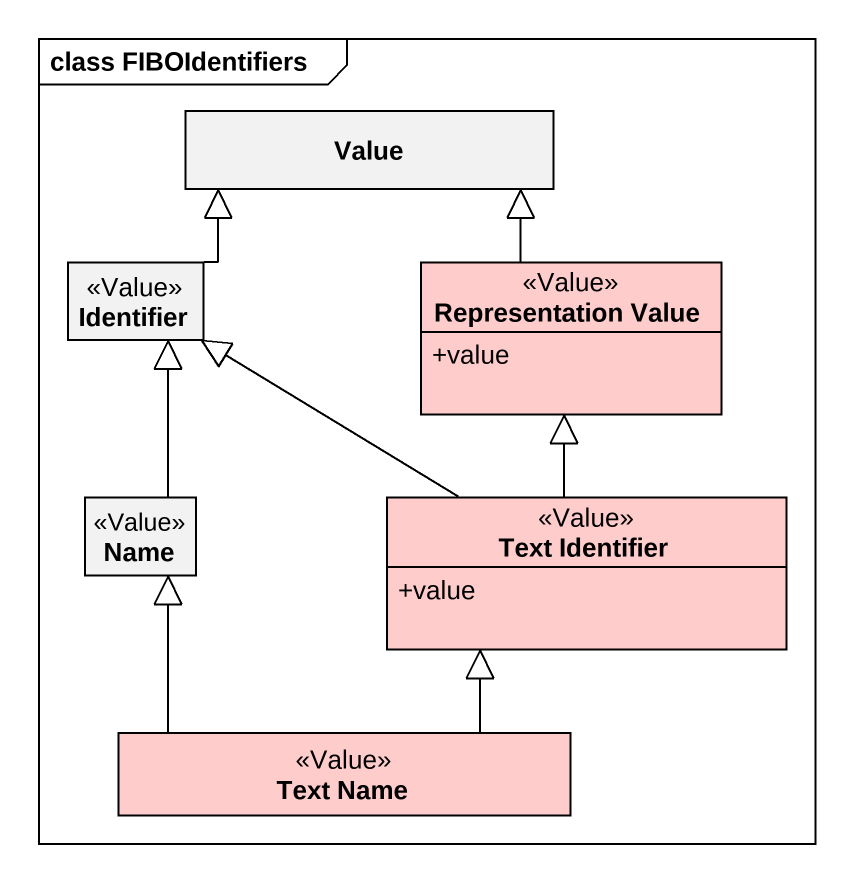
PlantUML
@startuml
mainframe class FIBOIdentifiers
hide circle
hide empty members
skinparam classAttributeIconSize 0
class Value
class Identifier <<Value>>
class "Representation Value" as Representation_Value <<Value>> #FFCCCC {
  +value
}
class Name <<Value>>
class "Text Identifier" as Text_Identifier <<Value>> #FFCCCC {
  +value
}
class "Text Name" as Text_Name <<Value>> #FFCCCC
Identifier -up-|> Value
Representation_Value -up-|> Value
Name -up-|> Identifier
Text_Identifier -up-|> Identifier
Text_Identifier -up-|> Representation_Value
Text_Name -up-|> Name
Text_Name -up-|> Text_Identifier
@enduml
